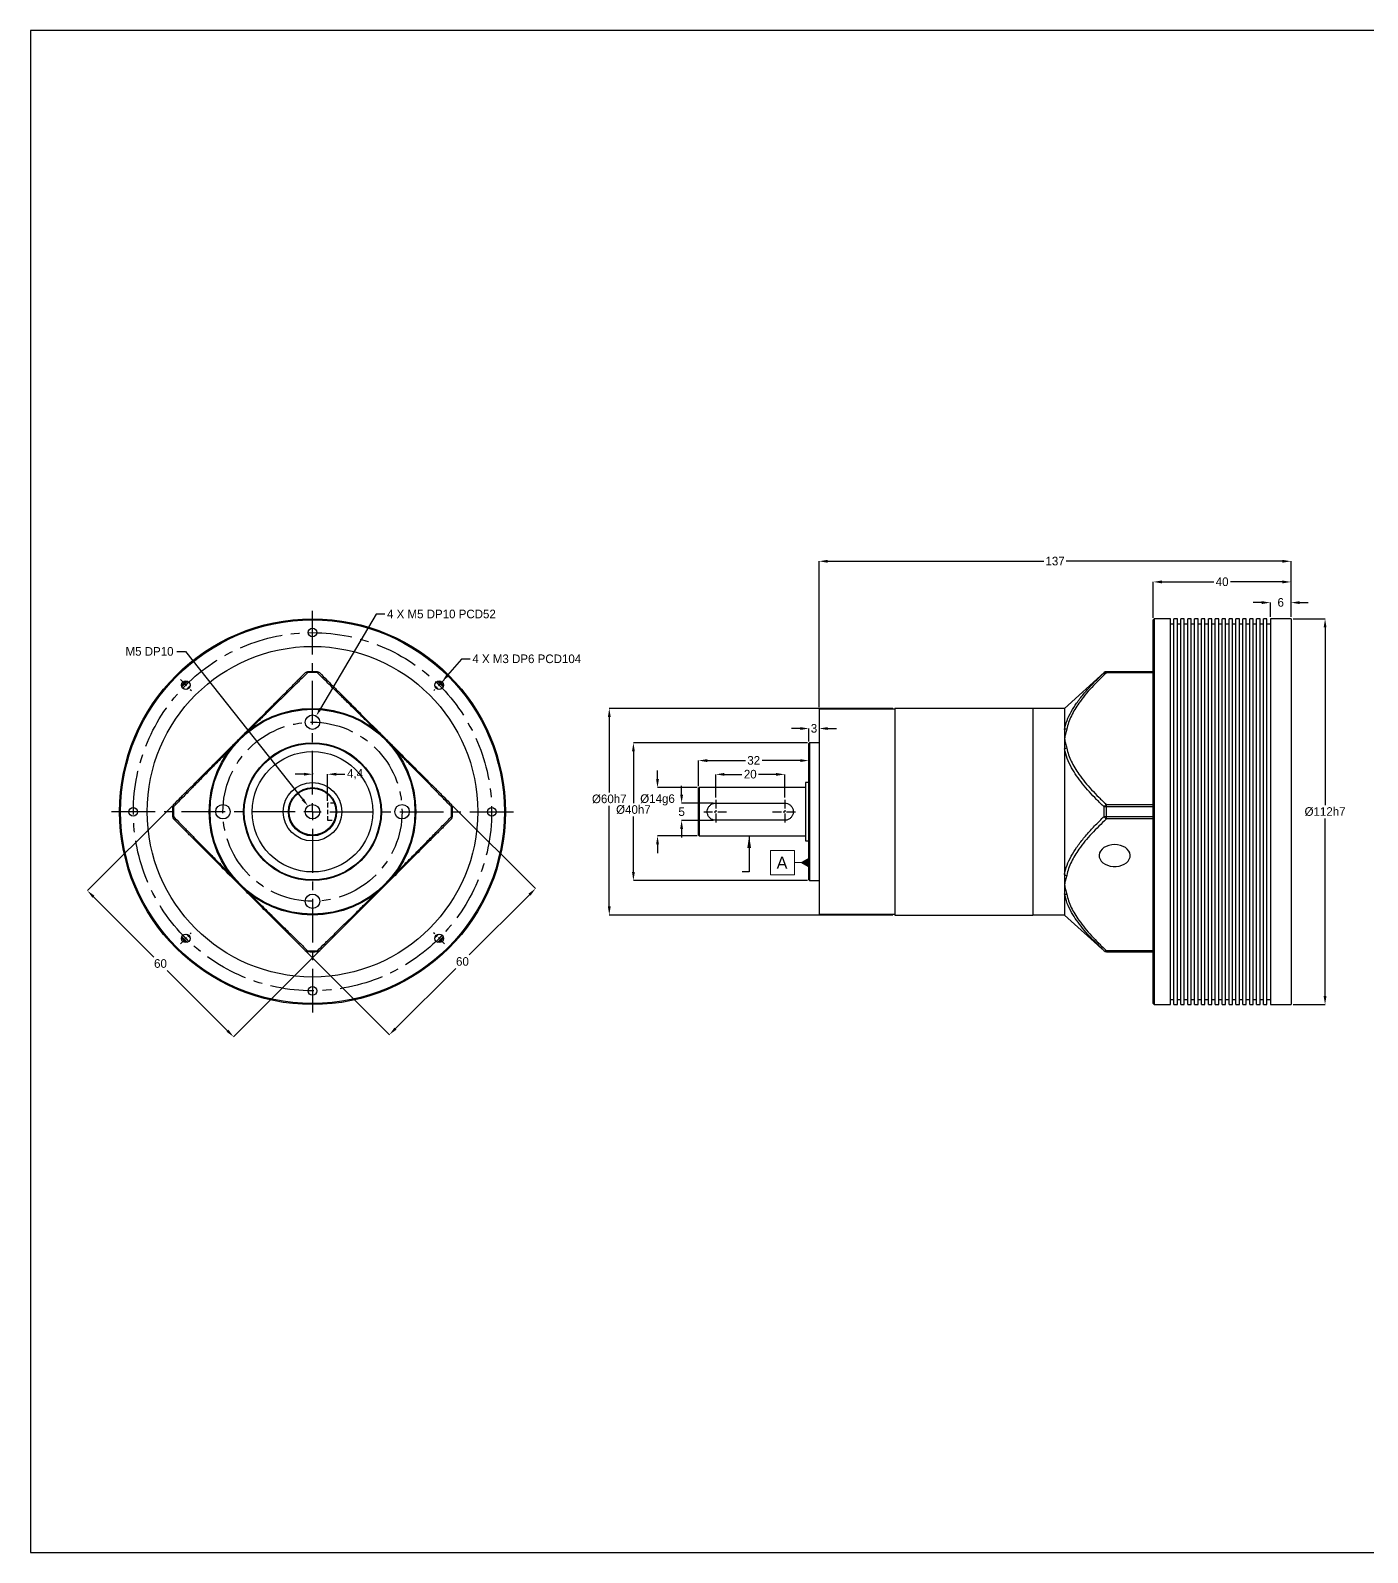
# Model space of a CAD drawing. Header units: millimetres. Extents: x 0 to 625, y 0 to 442.
# Drawn here: x 0 to 388.2, y 0 to 442 of the extents above; entities that cross this region are included whole.
import ezdxf

# ---------------------------------------------------------------- set-up
doc = ezdxf.new("R2010")
doc.units = ezdxf.units.MM
doc.header["$PDSIZE"] = -1
doc.linetypes.add('CENTERX2', pattern=[20.32, 12.7, -2.54, 2.54, -2.54])
doc.linetypes.add('HIDDEN', pattern=[1.905, 1.27, -0.635])
doc.layers.add('외형선', color=7, linetype='Continuous', lineweight=25)
for name, color, linetype in [('은선', 2, 'HIDDEN'), ('중심선', 1, 'CENTERX2'), ('치수', 3, 'Continuous')]:
    doc.layers.add(name, color=color, linetype=linetype)
doc.styles.get("Standard").update_dxf_attribs({"font": 'GOTHIC.TTF'})
doc.dimstyles.new('배포도면', dxfattribs={"dimtxt": 2.5, "dimasz": 2.5, "dimexe": 0, "dimexo": 0.625, "dimtad": 0, "dimtih": 1, "dimtoh": 1, "dimtxsty": 'Standard', "dimcen": 0, "dimclrd": 3, "dimclre": 3, "dimclrt": 3, "dimadec": 0, "dimazin": 0, "dimtfac": 1, "dimtofl": 0, "dimtmove": 0, "dimatfit": 3, "dimfxl": 1, "dimarcsym": 0})

# ---------------------------------------------------------------- blocks, each defined once
blk = doc.blocks.new('_D_5')
at = {"layer": 'Defpoints', "color": 0}
for p in [(365.98, 271.13), (365.98, 159.13), (375.86, 159.13)]:
    blk.add_point(p, dxfattribs=at)
at = {"layer": '치수', "color": 3, "lineweight": -2}
for p, q in [((366.6, 271.13), (375.86, 271.13)), ((375.86, 268.63), (375.86, 217.07)), ((375.86, 161.63), (375.86, 213.19)), ((366.6, 159.13), (375.86, 159.13))]:
    blk.add_line(p, q, dxfattribs=at)
at = {"layer": '치수', "color": 3}
for points in [[(375.44, 268.63), (376.28, 268.63), (375.86, 271.13)], [(375.44, 161.63), (376.28, 161.63), (375.86, 159.13)]]:
    blk.add_solid(points, dxfattribs=at)
at = {"layer": '치수', "color": 3, "insert": (375.86, 216.44), "char_height": 2.5, "attachment_point": 2}
blk.add_mtext('%%c112h7', dxfattribs=at)
blk = doc.blocks.new('_D_6')
at = {"layer": 'Defpoints', "color": 0}
for p in [(359.98, 275.86), (359.98, 271.13), (365.98, 271.13)]:
    blk.add_point(p, dxfattribs=at)
at = {"layer": '치수', "color": 3, "lineweight": -2}
for p, q in [((357.48, 275.86), (354.98, 275.86)), ((359.98, 271.76), (359.98, 275.86)), ((365.98, 271.76), (365.98, 275.86)), ((368.48, 275.86), (370.98, 275.86))]:
    blk.add_line(p, q, dxfattribs=at)
at = {"layer": '치수', "color": 3}
for points in [[(357.48, 276.28), (357.48, 275.44), (359.98, 275.86)], [(368.48, 276.28), (368.48, 275.44), (365.98, 275.86)]]:
    blk.add_solid(points, dxfattribs=at)
at = {"layer": '치수', "color": 3, "insert": (362.98, 277.17), "char_height": 2.5, "attachment_point": 2}
blk.add_mtext('6', dxfattribs=at)
blk = doc.blocks.new('_D_7')
at = {"layer": 'Defpoints', "color": 0}
for p in [(325.98, 281.86), (325.98, 270.83), (365.98, 271.13)]:
    blk.add_point(p, dxfattribs=at)
at = {"layer": '치수', "color": 3, "lineweight": -2}
for p, q in [((325.98, 271.46), (325.98, 281.86)), ((328.48, 281.86), (343.52, 281.86)), ((363.48, 281.86), (348.43, 281.86)), ((365.98, 271.76), (365.98, 281.86))]:
    blk.add_line(p, q, dxfattribs=at)
at = {"layer": '치수', "color": 3}
for points in [[(328.48, 282.28), (328.48, 281.44), (325.98, 281.86)], [(363.48, 282.28), (363.48, 281.44), (365.98, 281.86)]]:
    blk.add_solid(points, dxfattribs=at)
at = {"layer": '치수', "color": 3, "insert": (345.98, 283.17), "char_height": 2.5, "attachment_point": 2}
blk.add_mtext('40', dxfattribs=at)
blk = doc.blocks.new('_D_8')
at = {"layer": 'Defpoints', "color": 0}
for p in [(228.98, 287.86), (365.98, 271.13), (228.98, 244.88)]:
    blk.add_point(p, dxfattribs=at)
at = {"layer": '치수', "color": 3, "lineweight": -2}
for p, q in [((228.98, 245.51), (228.98, 287.86)), ((231.48, 287.86), (294.25, 287.86)), ((363.48, 287.86), (300.7, 287.86)), ((365.98, 271.76), (365.98, 287.86))]:
    blk.add_line(p, q, dxfattribs=at)
at = {"layer": '치수', "color": 3}
for points in [[(231.48, 288.28), (231.48, 287.44), (228.98, 287.86)], [(363.48, 288.28), (363.48, 287.44), (365.98, 287.86)]]:
    blk.add_solid(points, dxfattribs=at)
at = {"layer": '치수', "color": 3, "insert": (297.48, 289.17), "char_height": 2.5, "attachment_point": 2}
blk.add_mtext('137', dxfattribs=at)
blk = doc.blocks.new('_D_9')
at = {"layer": 'Defpoints', "color": 0}
for p in [(189.05, 217.63), (198.98, 217.63), (198.98, 212.63)]:
    blk.add_point(p, dxfattribs=at)
at = {"layer": '치수', "color": 3, "lineweight": -2}
for p, q in [((189.05, 220.13), (189.05, 222.63)), ((198.35, 217.63), (189.05, 217.63)), ((198.35, 212.63), (189.05, 212.63)), ((189.05, 210.13), (189.05, 207.63))]:
    blk.add_line(p, q, dxfattribs=at)
at = {"layer": '치수', "color": 3}
for points in [[(188.64, 220.13), (189.47, 220.13), (189.05, 217.63)], [(188.64, 210.13), (189.47, 210.13), (189.05, 212.63)]]:
    blk.add_solid(points, dxfattribs=at)
at = {"layer": '치수', "color": 3, "insert": (189.05, 216.41), "char_height": 2.5, "attachment_point": 2}
blk.add_mtext('5', dxfattribs=at)
blk = doc.blocks.new('_D_10')
at = {"layer": 'Defpoints', "color": 0}
for p in [(182.05, 222.13), (194.18, 222.13), (194.18, 208.13)]:
    blk.add_point(p, dxfattribs=at)
at = {"layer": '치수', "color": 3, "lineweight": -2}
for p, q in [((182.05, 224.63), (182.05, 227.13)), ((193.55, 222.13), (182.05, 222.13)), ((193.55, 208.13), (182.05, 208.13)), ((182.05, 205.63), (182.05, 203.13))]:
    blk.add_line(p, q, dxfattribs=at)
at = {"layer": '치수', "color": 3}
for points in [[(181.64, 224.63), (182.47, 224.63), (182.05, 222.13)], [(181.64, 205.63), (182.47, 205.63), (182.05, 208.13)]]:
    blk.add_solid(points, dxfattribs=at)
at = {"layer": '치수', "color": 3, "insert": (182.05, 220.19), "char_height": 2.5, "attachment_point": 2}
blk.add_mtext('%%c14g6', dxfattribs=at)
blk = doc.blocks.new('_D_11')
at = {"layer": 'Defpoints', "color": 0}
for p in [(226.18, 235.13), (175.05, 195.13), (226.18, 195.13)]:
    blk.add_point(p, dxfattribs=at)
at = {"layer": '치수', "color": 3, "lineweight": -2}
for p, q in [((225.55, 235.13), (175.05, 235.13)), ((175.05, 232.63), (175.05, 217.65)), ((175.05, 197.63), (175.05, 213.77)), ((225.55, 195.13), (175.05, 195.13))]:
    blk.add_line(p, q, dxfattribs=at)
at = {"layer": '치수', "color": 3}
for points in [[(174.64, 232.63), (175.47, 232.63), (175.05, 235.13)], [(174.64, 197.63), (175.47, 197.63), (175.05, 195.13)]]:
    blk.add_solid(points, dxfattribs=at)
at = {"layer": '치수', "color": 3, "insert": (175.05, 217.02), "char_height": 2.5, "attachment_point": 2}
blk.add_mtext('%%c40h7', dxfattribs=at)
blk = doc.blocks.new('_D_12')
at = {"layer": 'Defpoints', "color": 0}
for p in [(250.98, 245.13), (168.05, 185.13), (250.98, 185.13)]:
    blk.add_point(p, dxfattribs=at)
at = {"layer": '치수', "color": 3, "lineweight": -2}
for p, q in [((250.35, 245.13), (168.05, 245.13)), ((168.05, 242.63), (168.05, 220.74)), ((168.05, 187.63), (168.05, 216.86)), ((250.35, 185.13), (168.05, 185.13))]:
    blk.add_line(p, q, dxfattribs=at)
at = {"layer": '치수', "color": 3}
for points in [[(167.64, 242.63), (168.47, 242.63), (168.05, 245.13)], [(167.64, 187.63), (168.47, 187.63), (168.05, 185.13)]]:
    blk.add_solid(points, dxfattribs=at)
at = {"layer": '치수', "color": 3, "insert": (168.05, 220.12), "char_height": 2.5, "attachment_point": 2}
blk.add_mtext('%%c60h7', dxfattribs=at)
blk = doc.blocks.new('_D_13')
at = {"layer": 'Defpoints', "color": 0}
for p in [(218.98, 225.98), (198.98, 218.63), (218.98, 218.63)]:
    blk.add_point(p, dxfattribs=at)
at = {"layer": '치수', "color": 3, "lineweight": -2}
for p, q in [((198.98, 219.26), (198.98, 225.98)), ((201.48, 225.98), (206.53, 225.98)), ((216.48, 225.98), (211.42, 225.98)), ((218.98, 219.26), (218.98, 225.98))]:
    blk.add_line(p, q, dxfattribs=at)
at = {"layer": '치수', "color": 3}
for points in [[(201.48, 226.39), (201.48, 225.56), (198.98, 225.98)], [(216.48, 226.39), (216.48, 225.56), (218.98, 225.98)]]:
    blk.add_solid(points, dxfattribs=at)
at = {"layer": '치수', "color": 3, "insert": (208.98, 227.29), "char_height": 2.5, "attachment_point": 2}
blk.add_mtext('20', dxfattribs=at)
blk = doc.blocks.new('_D_14')
at = {"layer": 'Defpoints', "color": 0}
for p in [(225.98, 229.98), (225.98, 229.98), (193.98, 221.93)]:
    blk.add_point(p, dxfattribs=at)
at = {"layer": '치수', "color": 3, "lineweight": -2}
for p, q in [((193.98, 222.56), (193.98, 229.98)), ((196.48, 229.98), (207.55, 229.98)), ((223.48, 229.98), (212.4, 229.98)), ((225.98, 230.61), (225.98, 229.98))]:
    blk.add_line(p, q, dxfattribs=at)
at = {"layer": '치수', "color": 3}
for points in [[(196.48, 230.4), (196.48, 229.56), (193.98, 229.98)], [(223.48, 230.4), (223.48, 229.56), (225.98, 229.98)]]:
    blk.add_solid(points, dxfattribs=at)
at = {"layer": '치수', "color": 3, "insert": (209.98, 231.29), "char_height": 2.5, "attachment_point": 2}
blk.add_mtext('32', dxfattribs=at)
blk = doc.blocks.new('_D_15')
at = {"layer": 'Defpoints', "color": 0}
for p in [(228.98, 244.88), (228.98, 239.29), (225.98, 234.93)]:
    blk.add_point(p, dxfattribs=at)
at = {"layer": '치수', "color": 3, "lineweight": -2}
for p, q in [((228.98, 244.26), (228.98, 239.29)), ((223.48, 239.29), (220.98, 239.29)), ((225.98, 235.56), (225.98, 239.29)), ((231.48, 239.29), (233.98, 239.29))]:
    blk.add_line(p, q, dxfattribs=at)
at = {"layer": '치수', "color": 3}
for points in [[(223.48, 239.71), (223.48, 238.87), (225.98, 239.29)], [(231.48, 239.71), (231.48, 238.87), (228.98, 239.29)]]:
    blk.add_solid(points, dxfattribs=at)
at = {"layer": '치수', "color": 3, "insert": (227.48, 240.6), "char_height": 2.5, "attachment_point": 2}
blk.add_mtext('3', dxfattribs=at)
blk = doc.blocks.new('SW_DATUMTAG_0')
at = {"color": 0, "linetype": 'Continuous', "lineweight": 18}
for p, q in [((-1.77, -0.72), (-1.77, 6.28)), ((-1.77, 6.28), (5.23, 6.28)), ((5.23, 6.28), (5.23, -0.72)), ((7.13, 2.78), (5.23, 2.78)), ((5.23, -0.72), (-1.77, -0.72))]:
    blk.add_line(p, q, dxfattribs=at)
at = {"color": 0, "linetype": 'Continuous', "lineweight": 0}
blk.add_solid([(9.33, 1.38), (9.33, 4.18), (6.88, 2.78)], dxfattribs=at)
at = {"color": 0, "linetype": 'Continuous', "lineweight": 0, "insert": (0, 4.51), "char_height": 3.5, "attachment_point": 1}
blk.add_mtext('A', dxfattribs=at)
blk = doc.blocks.new('_D_16')
at = {"layer": 'Defpoints', "color": 0}
for p in [(119.47, 252.85), (117.84, 250.95)]:
    blk.add_point(p, dxfattribs=at)
at = {"layer": '치수', "color": 3, "lineweight": -2}
for p, q in [((125.18, 259.48), (121.1, 254.74)), ((127.68, 259.48), (125.18, 259.48))]:
    blk.add_line(p, q, dxfattribs=at)
at = {"layer": '치수', "color": 3}
blk.add_solid([(120.79, 255.01), (121.42, 254.47), (119.47, 252.85)], dxfattribs=at)
at = {"layer": '치수', "color": 3, "insert": (128.3, 260.79), "char_height": 2.5, "attachment_point": 1}
blk.add_mtext('4 X M3 DP6 PCD104\\P', dxfattribs=at)
blk = doc.blocks.new('_D_17')
at = {"layer": 'Defpoints', "color": 0}
for p in [(80.58, 216.78), (83.19, 213.48)]:
    blk.add_point(p, dxfattribs=at)
at = {"layer": '치수', "color": 3, "lineweight": -2}
for p, q in [((42.53, 261.64), (45.03, 261.64)), ((45.03, 261.64), (79.03, 218.74))]:
    blk.add_line(p, q, dxfattribs=at)
at = {"layer": '치수', "color": 3}
blk.add_solid([(79.36, 218.99), (78.7, 218.48), (80.58, 216.78)], dxfattribs=at)
at = {"layer": '치수', "color": 3, "insert": (27.61, 262.95), "char_height": 2.5, "attachment_point": 1}
blk.add_mtext('M5 DP10\\P', dxfattribs=at)
blk = doc.blocks.new('_D_18')
at = {"layer": 'Defpoints', "color": 0}
for p in [(80.82, 239.32), (82.95, 242.94)]:
    blk.add_point(p, dxfattribs=at)
at = {"layer": '치수', "color": 3, "lineweight": -2}
for p, q in [((100.39, 272.49), (84.22, 245.09)), ((102.89, 272.49), (100.39, 272.49))]:
    blk.add_line(p, q, dxfattribs=at)
at = {"layer": '치수', "color": 3}
blk.add_solid([(83.87, 245.3), (84.58, 244.88), (82.95, 242.94)], dxfattribs=at)
at = {"layer": '치수', "color": 3, "insert": (103.52, 273.8), "char_height": 2.5, "attachment_point": 1}
blk.add_mtext('4 X M5 DP10 PCD52\\P', dxfattribs=at)
blk = doc.blocks.new('_D_19')
at = {"layer": 'Defpoints', "color": 0}
for p in [(122.22, 217.22), (146.64, 192.81), (79.79, 174.8)]:
    blk.add_point(p, dxfattribs=at)
at = {"layer": '치수', "color": 3, "lineweight": -2}
for p, q in [((122.66, 216.78), (146.64, 192.81)), ((144.87, 191.04), (127.36, 173.53)), ((80.24, 174.36), (104.21, 150.38)), ((105.98, 152.15), (123.49, 169.65))]:
    blk.add_line(p, q, dxfattribs=at)
at = {"layer": '치수', "color": 3}
for points in [[(144.58, 191.33), (145.16, 190.74), (146.64, 192.81)], [(105.68, 152.44), (106.27, 151.85), (104.21, 150.38)]]:
    blk.add_solid(points, dxfattribs=at)
at = {"layer": '치수', "color": 3, "insert": (125.42, 172.91), "char_height": 2.5, "attachment_point": 2}
blk.add_mtext('60', dxfattribs=at)
blk = doc.blocks.new('_D_20')
at = {"layer": 'Defpoints', "color": 0}
for p in [(41.55, 217.22), (83.98, 174.8), (58.96, 149.78)]:
    blk.add_point(p, dxfattribs=at)
at = {"layer": '치수', "color": 3, "lineweight": -2}
for p, q in [((41.11, 216.78), (16.54, 192.21)), ((18.3, 190.44), (35.81, 172.93)), ((83.54, 174.36), (58.96, 149.78)), ((57.19, 151.55), (39.69, 169.06))]:
    blk.add_line(p, q, dxfattribs=at)
at = {"layer": '치수', "color": 3}
for points in [[(18.6, 190.73), (18.01, 190.14), (16.54, 192.21)], [(57.49, 151.84), (56.9, 151.25), (58.96, 149.78)]]:
    blk.add_solid(points, dxfattribs=at)
at = {"layer": '치수', "color": 3, "insert": (37.75, 172.31), "char_height": 2.5, "attachment_point": 2}
blk.add_mtext('60', dxfattribs=at)
blk = doc.blocks.new('SW_CENTERMARKSYMBOL_11')
at = {"layer": '중심선', "color": 0}
for p, q in [((0, 5), (0, 58.5)), ((-5, 0), (-58.5, 0)), ((0, 0), (-2.5, 0)), ((0, 0), (0, 2.5)), ((0, 0), (0, -2.5)), ((0, 0), (2.5, 0)), ((5, 0), (58.5, 0)), ((0, -5), (0, -58.5))]:
    blk.add_line(p, q, dxfattribs=at)
blk = doc.blocks.new('A')
at = {"lineweight": -3}
for p, q in [((2066.56, -855.31), (1769.56, -855.31)), ((1769.56, -855.31), (1769.56, -1065.31)), ((2066.56, -1065.31), (2066.56, -855.31)), ((1769.56, -1065.31), (1769.56, -1275.31)), ((2066.56, -1275.31), (2066.56, -1065.31)), ((1769.56, -1275.31), (2066.56, -1275.31))]:
    blk.add_line(p, q, dxfattribs=at)
blk = doc.blocks.new('*D47')
at = {"color": 3, "lineweight": -2}
for p, q in [((79.39, 226.02), (76.89, 226.02)), ((81.89, 226.3), (81.89, 226.02)), ((86.29, 218.26), (86.29, 226.02)), ((88.79, 226.02), (91.29, 226.02))]:
    blk.add_line(p, q, dxfattribs=at)
at = {"color": 3}
for points in [[(79.39, 226.44), (79.39, 225.61), (81.89, 226.02)], [(88.79, 226.44), (88.79, 225.61), (86.29, 226.02)]]:
    blk.add_solid(points, dxfattribs=at)
at = {"layer": 'Defpoints', "color": 0}
for p in [(81.89, 226.02), (81.89, 225.67), (86.29, 217.63)]:
    blk.add_point(p, dxfattribs=at)
at = {"color": 3, "insert": (94.23, 226.02), "char_height": 2.5, "attachment_point": 5}
blk.add_mtext('4,4', dxfattribs=at)
blk = doc.blocks.new('*U50')
at = {"layer": '중심선', "ltscale": 0.2}
blk.add_line((-1.59, 1.59), (1.59, -1.59), dxfattribs=at)
blk = doc.blocks.new('*U51')
at = {"color": 0, "linetype": 'ByBlock', "lineweight": -2}
blk.add_blockref('*U50', (45.13, 251.9), dxfattribs=at)
for p, rotation in [((118.66, 251.89), 269.9999999999999), ((45.11, 178.37), 90), ((118.65, 178.36), 180)]:
    blk.add_blockref('*U50', p, dxfattribs=dict(at, rotation=rotation))

msp = doc.modelspace()

# ---------------------------------------------------------------- linework, layer by layer
at = {"layer": '외형선', "linetype": 'Continuous', "lineweight": 25}
for p, q in [((326.276, 271.131), (325.976, 270.831)), ((325.976, 159.431), (325.976, 270.831)), ((330.976, 271.131), (326.276, 271.131)), ((326.276, 271.131), (326.276, 159.131)), ((330.976, 159.131), (330.976, 271.131)), ((331.976, 269.631), (330.976, 269.631)), ((332.976, 271.131), (331.976, 271.131)), ((331.976, 159.131), (331.976, 271.131)), ((332.976, 159.131), (332.976, 271.131)), ((333.976, 269.631), (332.976, 269.631)), ((334.976, 271.131), (333.976, 271.131)), ((333.976, 159.131), (333.976, 271.131)), ((334.976, 159.131), (334.976, 271.131)), ((335.976, 269.631), (334.976, 269.631)), ((336.976, 271.131), (335.976, 271.131)), ((335.976, 159.131), (335.976, 271.131)), ((336.976, 159.131), (336.976, 271.131)), ((337.976, 269.631), (336.976, 269.631)), ((338.976, 271.131), (337.976, 271.131)), ((337.976, 159.131), (337.976, 271.131)), ((338.976, 159.131), (338.976, 271.131)), ((339.976, 269.631), (338.976, 269.631)), ((340.976, 271.131), (339.976, 271.131)), ((339.976, 159.131), (339.976, 271.131)), ((340.976, 159.131), (340.976, 271.131)), ((341.976, 269.631), (340.976, 269.631)), ((342.976, 271.131), (341.976, 271.131)), ((341.976, 159.131), (341.976, 271.131)), ((342.976, 159.131), (342.976, 271.131)), ((343.976, 269.631), (342.976, 269.631)), ((344.976, 271.131), (343.976, 271.131)), ((343.976, 159.131), (343.976, 271.131)), ((344.976, 159.131), (344.976, 271.131)), ((345.976, 269.631), (344.976, 269.631)), ((346.976, 271.131), (345.976, 271.131)), ((345.976, 159.131), (345.976, 271.131)), ((346.976, 159.131), (346.976, 271.131)), ((347.976, 269.631), (346.976, 269.631)), ((348.976, 271.131), (347.976, 271.131)), ((347.976, 159.131), (347.976, 271.131)), ((348.976, 159.131), (348.976, 271.131)), ((349.976, 269.631), (348.976, 269.631)), ((350.976, 271.131), (349.976, 271.131)), ((349.976, 159.131), (349.976, 271.131)), ((350.976, 159.131), (350.976, 271.131)), ((351.976, 269.631), (350.976, 269.631)), ((352.976, 271.131), (351.976, 271.131)), ((351.976, 159.131), (351.976, 271.131)), ((352.976, 159.131), (352.976, 271.131)), ((353.976, 269.631), (352.976, 269.631)), ((354.976, 271.131), (353.976, 271.131)), ((353.976, 159.131), (353.976, 271.131)), ((354.976, 159.131), (354.976, 271.131)), ((355.976, 269.631), (354.976, 269.631)), ((356.976, 271.131), (355.976, 271.131)), ((355.976, 159.131), (355.976, 271.131)), ((356.976, 159.131), (356.976, 271.131)), ((357.976, 269.631), (356.976, 269.631)), ((358.976, 271.131), (357.976, 271.131)), ((357.976, 159.131), (357.976, 271.131)), ((358.976, 159.131), (358.976, 271.131)), ((359.976, 269.631), (358.976, 269.631)), ((365.976, 271.131), (359.976, 271.131)), ((359.976, 271.131), (359.976, 159.131)), ((365.976, 271.131), (365.976, 159.131)), ((43.873, 251.775), (45.242, 253.144)), ((45.586, 253.059), (43.959, 251.431)), ((45.976, 252.808), (44.209, 251.041)), ((44.244, 251.006), (46.012, 252.773)), ((117.762, 252.773), (119.529, 251.006)), ((119.565, 251.041), (117.797, 252.808)), ((119.815, 251.431), (118.187, 253.059)), ((118.531, 253.144), (119.9, 251.775)), ((311.69, 255.523), (300.176, 245.131)), ((311.69, 255.498), (311.69, 255.523)), ((325.976, 255.781), (312.36, 255.781)), ((312.36, 255.464), (312.36, 255.781)), ((312.36, 255.756), (325.976, 255.756)), ((325.976, 255.464), (312.36, 255.464)), ((45.303, 250.664), (46.353, 251.714)), ((117.42, 251.714), (118.471, 250.664)), ((250.976, 244.881), (228.976, 244.881)), ((228.976, 244.881), (228.976, 185.381)), ((290.976, 245.131), (250.976, 245.131)), ((250.976, 245.131), (250.976, 185.131)), ((290.976, 245.131), (290.976, 185.131)), ((300.176, 245.081), (290.976, 245.081)), ((300.176, 245.131), (300.176, 185.131)), ((226.176, 235.131), (225.976, 234.931)), ((225.976, 195.331), (225.976, 234.931)), ((228.976, 235.131), (226.176, 235.131)), ((226.176, 235.131), (226.176, 195.131)), ((194.176, 222.131), (193.976, 221.931)), ((193.976, 208.331), (193.976, 221.931)), ((224.976, 222.131), (194.176, 222.131)), ((194.176, 222.131), (194.176, 208.131)), ((225.976, 223.631), (224.976, 223.631)), ((224.976, 223.631), (224.976, 206.631)), ((198.976, 217.631), (218.976, 217.631)), ((312.36, 213.037), (312.36, 217.224)), ((312.36, 217.224), (325.976, 217.224)), ((218.976, 212.631), (198.976, 212.631)), ((311.69, 213.718), (311.69, 216.543)), ((325.976, 216.552), (312.36, 216.552)), ((312.36, 213.709), (325.976, 213.709)), ((325.976, 213.037), (312.36, 213.037)), ((193.976, 208.331), (194.176, 208.131)), ((194.176, 208.131), (224.976, 208.131)), ((224.976, 206.631), (225.976, 206.631)), ((225.976, 195.331), (226.176, 195.131)), ((226.176, 195.131), (228.976, 195.131)), ((228.976, 185.381), (250.976, 185.381)), ((250.976, 185.131), (290.976, 185.131)), ((290.976, 185.181), (300.176, 185.181)), ((300.176, 185.131), (311.69, 174.738)), ((45.242, 177.117), (43.873, 178.486)), ((43.959, 178.83), (45.586, 177.203)), ((44.209, 179.22), (45.976, 177.453)), ((46.012, 177.488), (44.244, 179.256)), ((46.353, 178.547), (45.303, 179.597)), ((118.471, 179.597), (117.42, 178.547)), ((119.529, 179.256), (117.762, 177.488)), ((117.797, 177.453), (119.565, 179.22)), ((118.187, 177.203), (119.815, 178.83)), ((119.9, 178.486), (118.531, 177.117)), ((311.69, 174.738), (311.69, 174.763)), ((312.36, 174.798), (325.976, 174.798)), ((312.36, 174.798), (312.36, 174.481)), ((325.976, 174.506), (312.36, 174.506)), ((312.36, 174.481), (325.976, 174.481)), ((325.976, 159.431), (326.276, 159.131)), ((326.276, 159.131), (330.976, 159.131)), ((330.976, 160.631), (331.976, 160.631)), ((331.976, 159.131), (332.976, 159.131)), ((332.976, 160.631), (333.976, 160.631)), ((333.976, 159.131), (334.976, 159.131)), ((334.976, 160.631), (335.976, 160.631)), ((335.976, 159.131), (336.976, 159.131)), ((336.976, 160.631), (337.976, 160.631)), ((337.976, 159.131), (338.976, 159.131)), ((338.976, 160.631), (339.976, 160.631)), ((339.976, 159.131), (340.976, 159.131)), ((340.976, 160.631), (341.976, 160.631)), ((341.976, 159.131), (342.976, 159.131)), ((342.976, 160.631), (343.976, 160.631)), ((343.976, 159.131), (344.976, 159.131)), ((344.976, 160.631), (345.976, 160.631)), ((345.976, 159.131), (346.976, 159.131)), ((346.976, 160.631), (347.976, 160.631)), ((347.976, 159.131), (348.976, 159.131)), ((348.976, 160.631), (349.976, 160.631)), ((349.976, 159.131), (350.976, 159.131)), ((350.976, 160.631), (351.976, 160.631)), ((351.976, 159.131), (352.976, 159.131)), ((352.976, 160.631), (353.976, 160.631)), ((353.976, 159.131), (354.976, 159.131)), ((354.976, 160.631), (355.976, 160.631)), ((355.976, 159.131), (356.976, 159.131)), ((356.976, 160.631), (357.976, 160.631)), ((357.976, 159.131), (358.976, 159.131)), ((358.976, 160.631), (359.976, 160.631)), ((359.976, 159.131), (365.976, 159.131))]:
    msp.add_line(p, q, dxfattribs=at)
at = {"layer": '외형선', "linetype": 'Continuous', "lineweight": 25, "flags": 128}
for points in [[(80.465, 255.756), (80.465, 255.752), (80.466, 255.739), (80.467, 255.718), (80.468, 255.689), (80.469, 255.652), (80.47, 255.608), (80.472, 255.557), (80.474, 255.498)], [(83.308, 255.756), (83.308, 255.752), (83.308, 255.739), (83.307, 255.718), (83.306, 255.689), (83.304, 255.652), (83.303, 255.608), (83.301, 255.557), (83.299, 255.498)], [(41.262, 216.552), (41.266, 216.552), (41.278, 216.551), (41.299, 216.551), (41.328, 216.55), (41.365, 216.548), (41.409, 216.547), (41.461, 216.545), (41.519, 216.543)], [(41.262, 213.709), (41.266, 213.709), (41.278, 213.71), (41.299, 213.711), (41.328, 213.712), (41.365, 213.713), (41.409, 213.714), (41.461, 213.716), (41.519, 213.718)], [(122.512, 216.552), (122.508, 216.552), (122.495, 216.551), (122.474, 216.551), (122.445, 216.55), (122.408, 216.548), (122.364, 216.547), (122.313, 216.545), (122.254, 216.543)], [(122.254, 213.718), (122.313, 213.716), (122.364, 213.714), (122.408, 213.713), (122.445, 213.712), (122.474, 213.711), (122.495, 213.71), (122.508, 213.709), (122.512, 213.709)], [(314.776, 205.585), (313.924, 205.527), (313.103, 205.357), (312.343, 205.08), (311.671, 204.706), (311.11, 204.248), (310.683, 203.725), (310.403, 203.153), (310.281, 202.554), (310.322, 201.95), (310.523, 201.362), (310.879, 200.812), (311.375, 200.319), (311.994, 199.902), (312.714, 199.574), (313.508, 199.35), (314.348, 199.235), (315.204, 199.235), (316.044, 199.35), (316.838, 199.574), (317.558, 199.902), (318.177, 200.319), (318.673, 200.812), (319.028, 201.362), (319.23, 201.95), (319.271, 202.554), (319.149, 203.153), (318.869, 203.725), (318.442, 204.248), (317.881, 204.706), (317.209, 205.08), (316.448, 205.357), (315.628, 205.527), (314.776, 205.585)], [(80.465, 174.506), (80.465, 174.51), (80.466, 174.522), (80.467, 174.543), (80.468, 174.572), (80.469, 174.609), (80.47, 174.653), (80.472, 174.705), (80.474, 174.763)], [(83.308, 174.506), (83.308, 174.51), (83.308, 174.522), (83.307, 174.543), (83.306, 174.572), (83.304, 174.609), (83.303, 174.653), (83.301, 174.705), (83.299, 174.763)]]:
    msp.add_lwpolyline(points, dxfattribs=at)
at = {"layer": '외형선', "linetype": 'Continuous', "lineweight": 25}
for centre, radius in [((81.887, 215.131), 56), ((81.887, 215.131), 55.7), ((81.887, 267.181), 1.25), ((81.887, 215.131), 48), ((45.117, 251.9), 1.25), ((118.656, 251.9), 1.25), ((81.887, 215.131), 30), ((81.887, 215.131), 29.75), ((81.887, 241.131), 2.1), ((81.887, 215.131), 20), ((81.887, 215.131), 19.8), ((81.887, 215.131), 17.5), ((81.887, 215.131), 8.5), ((81.887, 215.131), 7), ((81.887, 215.131), 6.8), ((55.887, 215.131), 2.1), ((81.887, 215.131), 2.1), ((107.887, 215.131), 2.1), ((29.837, 215.131), 1.25), ((133.937, 215.131), 1.25), ((81.887, 189.131), 2.1), ((45.117, 178.361), 1.25), ((118.656, 178.361), 1.25), ((81.887, 163.081), 1.25)]:
    msp.add_circle(centre, radius, dxfattribs=at)
for centre, radius, start, end in [((80.5, 254.756), 1, 92.00387, 135), ((80.16, 254.973), 0.612, 59.06529, 126.78316), ((81.887, 215.131), 40.65, 87.99613, 92.00387), ((81.887, 215.131), 40.392, 87.99613, 92.00387), ((83.614, 254.973), 0.612, 53.21684, 120.93471), ((83.273, 254.756), 1, 45, 87.99613), ((312.36, 254.781), 1, 90, 132.06759), ((312.36, 254.755), 1, 89.99719, 132.04662), ((311.999, 254.965), 0.616, 54.05154, 120.00292), ((63.408, 238.734), 0.349, 41.60755, 89.21269), ((100.365, 238.734), 0.349, 90.78731, 138.39245), ((300.701, 237.94), 1.152, 82.76517, 117.09457), ((58.283, 233.609), 0.349, 180.78731, 228.39245), ((105.49, 233.609), 0.349, 311.60755, 359.21269), ((300.975, 232.264), 1.347, 95.49082, 126.37829), ((42.261, 216.517), 1, 135, 177.99613), ((42.044, 216.858), 0.612, 143.21684, 210.93471), ((121.729, 216.858), 0.612, 329.06529, 36.78316), ((121.512, 216.517), 1, 2.00387, 45), ((313.177, 215.751), 1.684, 118.99014, 151.95498), ((81.887, 215.131), 40.65, 177.99613, 182.00387), ((42.261, 213.744), 1, 182.00387, 225), ((42.044, 213.404), 0.612, 149.06529, 216.78316), ((81.887, 215.131), 40.392, 177.99613, 182.00387), ((121.729, 213.404), 0.612, 323.21684, 30.93471), ((121.512, 213.744), 1, 315, 357.99613), ((81.887, 215.131), 40.392, 357.99613, 2.00387), ((81.887, 215.131), 40.65, 357.99613, 2.00387), ((312.325, 194.29), 22.262, 89.90806, 91.63269), ((312.325, 235.971), 22.262, 268.36731, 270.09194), ((313.177, 214.51), 1.684, 208.04502, 241.00986), ((58.283, 196.652), 0.349, 131.60755, 179.21269), ((105.49, 196.652), 0.349, 0.78731, 48.39245), ((300.975, 197.998), 1.347, 233.62171, 264.50918), ((63.408, 191.527), 0.349, 270.78731, 318.39245), ((100.365, 191.527), 0.349, 221.60755, 269.21269), ((300.701, 192.321), 1.152, 242.90543, 277.23483), ((80.16, 175.288), 0.612, 233.21684, 300.93471), ((80.5, 175.505), 1, 225, 267.99613), ((81.887, 215.131), 40.65, 267.99613, 272.00387), ((81.887, 215.131), 40.392, 267.99613, 272.00387), ((83.614, 175.288), 0.612, 239.06529, 306.78316), ((83.273, 175.505), 1, 272.00387, 315), ((311.999, 175.297), 0.616, 239.99708, 305.94846), ((312.36, 175.506), 1, 227.95338, 270.00281), ((312.36, 175.481), 1, 227.93241, 270)]:
    msp.add_arc(centre, radius, start, end, dxfattribs=at)
for points, knots in [([(63.413, 239.083), (64.061, 239.732), (65.358, 241.029), (67.27, 242.94), (69.149, 244.82), (71.165, 246.836), (73.288, 248.958), (75.511, 251.181), (77.682, 253.352), (79.089, 254.76), (79.793, 255.464)], [0, 0, 0, 0, 0.1068184, 0.213673, 0.323453, 0.4332634, 0.5742558, 0.7152853, 0.8576358, 1, 1, 1, 1]), ([(80.474, 255.498), (79.76, 254.798), (78.332, 253.396), (76.117, 251.223), (73.835, 248.986), (71.513, 246.707), (69.064, 244.299), (66.469, 241.743), (64.607, 239.896), (63.669, 238.966)], [0, 0, 0, 0, 0.140576, 0.2811384, 0.4227951, 0.5644145, 0.6984068, 0.848215, 1, 1, 1, 1]), ([(100.104, 238.966), (99.209, 239.854), (97.416, 241.632), (94.817, 244.194), (92.671, 246.304), (90.488, 248.446), (88.271, 250.621), (85.727, 253.116), (84.099, 254.714), (83.299, 255.498)], [0, 0, 0, 0, 0.14488053, 0.29034642, 0.43557849, 0.51686759, 0.67975988, 0.84269812, 1, 1, 1, 1]), ([(83.98, 255.464), (84.678, 254.766), (86.074, 253.37), (88.238, 251.206), (90.466, 248.978), (92.587, 246.857), (94.578, 244.865), (96.44, 243.004), (98.366, 241.078), (99.696, 239.748), (100.36, 239.083)], [0, 0, 0, 0, 0.1411712, 0.2823291, 0.4245524, 0.5667375, 0.6738224, 0.7808799, 0.89046, 1, 1, 1, 1]), ([(300.176, 238.966), (300.407, 239.854), (300.871, 241.632), (302.125, 244.194), (303.449, 246.304), (305.026, 248.446), (306.844, 250.621), (309.195, 253.116), (310.868, 254.714), (311.69, 255.498)], [0, 0, 0, 0, 0.14488053, 0.29034642, 0.43557849, 0.51686759, 0.67975988, 0.84269812, 1, 1, 1, 1]), ([(312.36, 255.464), (311.627, 254.766), (310.16, 253.37), (308.082, 251.206), (306.127, 248.978), (304.499, 246.857), (303.19, 244.865), (302.177, 243.004), (301.347, 241.078), (301.013, 239.748), (300.846, 239.083)], [0, 0, 0, 0, 0.1411712, 0.2823291, 0.4245524, 0.5667375, 0.6738224, 0.7808799, 0.89046, 1, 1, 1, 1]), ([(60.673, 236.344), (60.681, 236.352), (61.129, 236.799), (62.04, 237.71), (62.947, 238.618), (63.413, 239.083)], [0, 0, 0, 0, 0.0086619, 0.4912747, 1, 1, 1, 1]), ([(100.36, 239.083), (100.826, 238.618), (101.734, 237.71), (102.644, 236.799), (103.092, 236.352), (103.1, 236.344)], [0, 0, 0, 0, 0.5087253, 0.9913381, 1, 1, 1, 1]), ([(300.846, 239.083), (300.742, 238.618), (300.538, 237.71), (300.296, 236.799), (300.178, 236.352), (300.176, 236.344)], [0, 0, 0, 0, 0.5087253, 0.9913381, 1, 1, 1, 1]), ([(57.934, 233.604), (58.4, 234.07), (59.307, 234.978), (60.218, 235.888), (60.666, 236.336), (60.673, 236.344)], [0, 0, 0, 0, 0.5087253, 0.9913381, 1, 1, 1, 1]), ([(103.1, 236.344), (103.108, 236.336), (103.555, 235.888), (104.466, 234.978), (105.374, 234.07), (105.839, 233.604)], [0, 0, 0, 0, 0.0086619, 0.4912747, 1, 1, 1, 1]), ([(300.176, 236.344), (300.178, 236.336), (300.296, 235.888), (300.538, 234.978), (300.742, 234.07), (300.846, 233.604)], [0, 0, 0, 0, 0.0086619, 0.4912747, 1, 1, 1, 1]), ([(58.051, 233.348), (57.164, 232.453), (55.385, 230.66), (52.823, 228.061), (50.714, 225.914), (48.571, 223.732), (46.397, 221.515), (43.902, 218.971), (42.304, 217.343), (41.519, 216.543)], [0, 0, 0, 0, 0.14488053, 0.29034642, 0.43557849, 0.51686759, 0.67975988, 0.84269812, 1, 1, 1, 1]), ([(41.554, 217.224), (42.252, 217.922), (43.647, 219.318), (45.811, 221.482), (48.04, 223.71), (50.16, 225.831), (52.152, 227.822), (54.014, 229.684), (55.939, 231.61), (57.269, 232.94), (57.934, 233.604)], [0, 0, 0, 0, 0.1411712, 0.2823291, 0.4245524, 0.5667375, 0.6738224, 0.7808799, 0.89046, 1, 1, 1, 1]), ([(122.254, 216.543), (121.554, 217.257), (120.152, 218.685), (117.979, 220.9), (115.742, 223.182), (113.463, 225.504), (111.055, 227.954), (108.499, 230.548), (106.652, 232.411), (105.722, 233.348)], [0, 0, 0, 0, 0.140576, 0.2811384, 0.4227951, 0.5644145, 0.6984068, 0.848215, 1, 1, 1, 1]), ([(105.839, 233.604), (106.488, 232.956), (107.785, 231.659), (109.696, 229.748), (111.576, 227.868), (113.592, 225.852), (115.714, 223.729), (117.937, 221.506), (120.108, 219.336), (121.516, 217.928), (122.22, 217.224)], [0, 0, 0, 0, 0.1068184, 0.213673, 0.323453, 0.4332634, 0.5742558, 0.7152853, 0.8576358, 1, 1, 1, 1]), ([(311.69, 216.543), (310.955, 217.257), (309.483, 218.685), (307.403, 220.9), (305.451, 223.182), (303.712, 225.504), (302.184, 227.954), (300.903, 230.548), (300.419, 232.411), (300.176, 233.348)], [0, 0, 0, 0, 0.140576, 0.2811384, 0.4227951, 0.5644145, 0.6984068, 0.848215, 1, 1, 1, 1]), ([(300.846, 233.604), (301.008, 232.956), (301.333, 231.659), (302.146, 229.748), (303.161, 227.868), (304.483, 225.852), (306.112, 223.729), (308.059, 221.506), (310.141, 219.336), (311.621, 217.928), (312.36, 217.224)], [0, 0, 0, 0, 0.1068184, 0.213673, 0.323453, 0.4332634, 0.5742558, 0.7152853, 0.8576358, 1, 1, 1, 1]), ([(198.976, 212.631), (198.705, 212.656), (198.163, 212.708), (197.436, 213.108), (196.859, 213.711), (196.508, 214.493), (196.439, 215.338), (196.64, 216.136), (197.079, 216.827), (197.732, 217.353), (198.411, 217.602), (198.838, 217.624), (198.976, 217.631)], [0, 0, 0, 0, 0.1026232, 0.2050817, 0.3117454, 0.4215937, 0.527069, 0.6278394, 0.7300686, 0.8377703, 0.9473889, 1, 1, 1, 1]), ([(218.976, 217.631), (219.247, 217.605), (219.788, 217.553), (220.516, 217.153), (221.093, 216.55), (221.444, 215.769), (221.513, 214.923), (221.312, 214.126), (220.873, 213.434), (220.22, 212.909), (219.541, 212.659), (219.114, 212.638), (218.976, 212.631)], [0, 0, 0, 0, 0.1026232, 0.2050817, 0.3117454, 0.4215937, 0.527069, 0.6278394, 0.7300686, 0.8377703, 0.9473889, 1, 1, 1, 1]), ([(41.519, 213.718), (42.22, 213.004), (43.621, 211.576), (45.794, 209.361), (48.032, 207.079), (50.311, 204.757), (52.718, 202.308), (55.274, 199.713), (57.122, 197.851), (58.051, 196.913)], [0, 0, 0, 0, 0.140576, 0.2811384, 0.4227951, 0.5644145, 0.6984068, 0.848215, 1, 1, 1, 1]), ([(57.934, 196.657), (57.286, 197.305), (55.989, 198.602), (54.077, 200.514), (52.198, 202.393), (50.182, 204.409), (48.059, 206.532), (45.836, 208.755), (43.665, 210.926), (42.258, 212.333), (41.554, 213.037)], [0, 0, 0, 0, 0.1068184, 0.213673, 0.323453, 0.4332634, 0.5742558, 0.7152853, 0.8576358, 1, 1, 1, 1]), ([(105.722, 196.913), (106.61, 197.808), (108.388, 199.601), (110.95, 202.201), (113.06, 204.347), (115.202, 206.529), (117.377, 208.746), (119.872, 211.291), (121.47, 212.919), (122.254, 213.718)], [0, 0, 0, 0, 0.14488053, 0.29034642, 0.43557849, 0.51686759, 0.67975988, 0.84269812, 1, 1, 1, 1]), ([(122.22, 213.037), (121.522, 212.339), (120.126, 210.943), (117.962, 208.78), (115.734, 206.551), (113.613, 204.431), (111.621, 202.439), (109.76, 200.577), (107.834, 198.652), (106.504, 197.322), (105.839, 196.657)], [0, 0, 0, 0, 0.1411712, 0.2823291, 0.4245524, 0.5667375, 0.6738224, 0.7808799, 0.89046, 1, 1, 1, 1]), ([(300.176, 196.913), (300.407, 197.808), (300.871, 199.601), (302.125, 202.201), (303.449, 204.347), (305.026, 206.529), (306.844, 208.746), (309.195, 211.291), (310.868, 212.919), (311.69, 213.718)], [0, 0, 0, 0, 0.14488053, 0.29034642, 0.43557849, 0.51686759, 0.67975988, 0.84269812, 1, 1, 1, 1]), ([(312.36, 213.037), (311.627, 212.339), (310.16, 210.943), (308.082, 208.78), (306.127, 206.551), (304.499, 204.431), (303.19, 202.439), (302.177, 200.577), (301.347, 198.652), (301.013, 197.322), (300.846, 196.657)], [0, 0, 0, 0, 0.1411712, 0.2823291, 0.4245524, 0.5667375, 0.6738224, 0.7808799, 0.89046, 1, 1, 1, 1]), ([(60.673, 193.917), (60.666, 193.925), (60.218, 194.373), (59.307, 195.284), (58.4, 196.191), (57.934, 196.657)], [0, 0, 0, 0, 0.0086619, 0.4912747, 1, 1, 1, 1]), ([(105.839, 196.657), (105.374, 196.191), (104.466, 195.284), (103.555, 194.373), (103.108, 193.925), (103.1, 193.917)], [0, 0, 0, 0, 0.5087253, 0.9913381, 1, 1, 1, 1]), ([(300.846, 196.657), (300.742, 196.191), (300.538, 195.284), (300.296, 194.373), (300.178, 193.925), (300.176, 193.917)], [0, 0, 0, 0, 0.5087253, 0.9913381, 1, 1, 1, 1]), ([(63.413, 191.178), (62.947, 191.644), (62.04, 192.551), (61.129, 193.462), (60.681, 193.91), (60.673, 193.917)], [0, 0, 0, 0, 0.5087253, 0.9913381, 1, 1, 1, 1]), ([(79.793, 174.798), (79.095, 175.496), (77.7, 176.891), (75.536, 179.055), (73.307, 181.284), (71.187, 183.404), (69.195, 185.396), (67.333, 187.258), (65.408, 189.183), (64.078, 190.513), (63.413, 191.178)], [0, 0, 0, 0, 0.1411712, 0.2823291, 0.4245524, 0.5667375, 0.6738224, 0.7808799, 0.89046, 1, 1, 1, 1]), ([(63.669, 191.295), (64.564, 190.408), (66.357, 188.629), (68.957, 186.067), (71.103, 183.958), (73.285, 181.815), (75.502, 179.641), (78.047, 177.146), (79.675, 175.548), (80.474, 174.763)], [0, 0, 0, 0, 0.14488053, 0.29034642, 0.43557849, 0.51686759, 0.67975988, 0.84269812, 1, 1, 1, 1]), ([(83.299, 174.763), (84.013, 175.464), (85.441, 176.865), (87.656, 179.038), (89.938, 181.276), (92.26, 183.555), (94.71, 185.962), (97.304, 188.518), (99.167, 190.366), (100.104, 191.295)], [0, 0, 0, 0, 0.140576, 0.2811384, 0.4227951, 0.5644145, 0.6984068, 0.848215, 1, 1, 1, 1]), ([(100.36, 191.178), (99.712, 190.53), (98.415, 189.233), (96.504, 187.321), (94.624, 185.442), (92.608, 183.426), (90.485, 181.303), (88.262, 179.08), (86.092, 176.909), (84.684, 175.502), (83.98, 174.798)], [0, 0, 0, 0, 0.1068184, 0.213673, 0.323453, 0.4332634, 0.5742558, 0.7152853, 0.8576358, 1, 1, 1, 1]), ([(103.1, 193.917), (103.092, 193.91), (102.644, 193.462), (101.734, 192.551), (100.826, 191.644), (100.36, 191.178)], [0, 0, 0, 0, 0.0086619, 0.4912747, 1, 1, 1, 1]), ([(300.176, 193.917), (300.178, 193.91), (300.296, 193.462), (300.538, 192.551), (300.742, 191.644), (300.846, 191.178)], [0, 0, 0, 0, 0.0086619, 0.4912747, 1, 1, 1, 1]), ([(311.69, 174.763), (310.955, 175.464), (309.483, 176.865), (307.403, 179.038), (305.451, 181.276), (303.712, 183.555), (302.184, 185.962), (300.903, 188.518), (300.419, 190.366), (300.176, 191.295)], [0, 0, 0, 0, 0.140576, 0.2811384, 0.4227951, 0.5644145, 0.6984068, 0.848215, 1, 1, 1, 1]), ([(300.846, 191.178), (301.008, 190.53), (301.333, 189.233), (302.146, 187.321), (303.161, 185.442), (304.483, 183.426), (306.112, 181.303), (308.059, 179.08), (310.141, 176.909), (311.621, 175.502), (312.36, 174.798)], [0, 0, 0, 0, 0.1068184, 0.213673, 0.323453, 0.4332634, 0.5742558, 0.7152853, 0.8576358, 1, 1, 1, 1])]:
    msp.add_open_spline(points, degree=3, knots=knots, dxfattribs=at)
at = {"layer": '은선'}
for p, q in [((88.425, 217.631), (86.287, 217.631)), ((86.287, 217.631), (86.287, 212.631)), ((86.287, 212.631), (88.425, 212.631))]:
    msp.add_line(p, q, dxfattribs=at)
at = {"layer": '중심선', "ltscale": 0.2}
for p, q in [((198.976, 218.631), (198.976, 211.631)), ((218.976, 218.631), (218.976, 211.631)), ((195.476, 215.131), (202.476, 215.131)), ((215.476, 215.131), (222.476, 215.131))]:
    msp.add_line(p, q, dxfattribs=at)
at = {"layer": '중심선'}
for radius in [52, 26]:
    msp.add_circle((81.887, 215.131), radius, dxfattribs=at)
at = {"layer": '치수'}
for p, q in [((208.64, 208.131), (208.64, 197.633)), ((208.64, 197.633), (206.638, 197.631))]:
    msp.add_line(p, q, dxfattribs=at)
msp.add_solid([(208.64, 208.131), (208.133, 204.626), (209.21, 204.636)], dxfattribs=at)

# ---------------------------------------------------------------- block references
at = {"lineweight": -3, "xscale": 1.488240726484866, "yscale": 1.488240726484866, "zscale": 1.488240726484866, "rotation": 90}
msp.add_blockref('A', (-1272.906, -2633.538), dxfattribs=at)
msp.add_blockref('*U51', (0, 0))
at = {"layer": '중심선'}
msp.add_blockref('SW_CENTERMARKSYMBOL_11', (81.887, 215.131), dxfattribs=at)
at = {"layer": '치수'}
msp.add_blockref('SW_DATUMTAG_0', (216.642, 197.572), dxfattribs=at)

# ---------------------------------------------------------------- dimensions: what is measured, and where the dimension line sits
dim = msp.add_linear_dim(base=(81.887, 226.025), p1=(86.287, 217.631), p2=(81.887, 225.672), dimstyle='배포도면')
dim.commit()
dim.dimension.update_dxf_attribs({"geometry": '*D47', "text_midpoint": (94.232, 226.025), "dimtype": 160})
for base, p2, picture, middle in [((228.976, 287.859), (228.976, 244.881), '_D_8', (297.476, 287.859)), ((325.976, 281.859), (325.976, 270.831), '_D_7', (345.976, 281.859)), ((359.976, 275.859), (359.976, 271.131), '_D_6', (362.976, 275.859))]:
    dim = msp.add_linear_dim(base=base, p1=(365.976, 271.131), p2=p2, dimstyle='배포도면', override={"dimtmove": 0}, dxfattribs=at)
    dim.commit()
    dim.dimension.update_dxf_attribs({"geometry": picture, "text_midpoint": middle})
for p1, p2, text, picture, middle in [((80.819, 239.322), (82.954, 242.939), '4 X M5 DP10 PCD52\\P', '_D_18', (119.848, 272.489)), ((83.191, 213.485), (80.582, 216.776), 'M5 DP10\\P', '_D_17', (34.754, 261.637)), ((117.841, 250.953), (119.472, 252.848), '4 X M3 DP6 PCD104\\P', '_D_16', (144.649, 259.478))]:
    dim = msp.add_diameter_dim_2p(p1=p1, p2=p2, text=text, dimstyle='배포도면', dxfattribs=at)
    dim.commit()
    dim.dimension.update_dxf_attribs({"geometry": picture, "text_midpoint": middle, "dimtype": 163})
dim = msp.add_linear_dim(base=(375.859, 159.131), p1=(365.976, 271.131), p2=(365.976, 159.131), angle=90, text='%%c<>h7', dimstyle='배포도면', dxfattribs=at)
dim.commit()
dim.dimension.update_dxf_attribs({"geometry": '_D_5', "text_midpoint": (375.859, 215.131)})
for base, p1, p2, text, picture, middle in [((168.054, 185.131), (250.976, 245.131), (250.976, 185.131), '%%c<>h7', '_D_12', (168.054, 218.803)), ((182.054, 222.131), (194.176, 208.131), (194.176, 222.131), '%%c<>g6', '_D_10', (182.054, 218.546))]:
    dim = msp.add_linear_dim(base=base, p1=p1, p2=p2, angle=90, text=text, dimstyle='배포도면', dxfattribs=at)
    dim.commit()
    dim.dimension.update_dxf_attribs({"geometry": picture, "text_midpoint": middle, "dimtype": 160})
for base, p1, p2, picture, middle in [((228.976, 239.289), (225.976, 234.931), (228.976, 244.881), '_D_15', (227.476, 239.289)), ((218.976, 225.977), (198.976, 218.631), (218.976, 218.631), '_D_13', (208.976, 225.977))]:
    dim = msp.add_linear_dim(base=base, p1=p1, p2=p2, dimstyle='배포도면', dxfattribs=at)
    dim.commit()
    dim.dimension.update_dxf_attribs({"geometry": picture, "text_midpoint": middle, "dimtype": 160})
dim = msp.add_linear_dim(base=(175.054, 195.131), p1=(226.176, 235.131), p2=(226.176, 195.131), angle=90, text='%%c<>h7', dimstyle='배포도면', override={"dimtmove": 0}, dxfattribs=at)
dim.commit()
dim.dimension.update_dxf_attribs({"geometry": '_D_11', "text_midpoint": (175.054, 215.71), "dimtype": 160})
dim = msp.add_linear_dim(base=(225.976, 229.981), p1=(193.976, 221.931), p2=(225.976, 229.981), dimstyle='배포도면', dxfattribs=at)
dim.commit()
dim.dimension.update_dxf_attribs({"geometry": '_D_14', "text_midpoint": (209.976, 229.981)})
dim = msp.add_linear_dim(base=(189.054, 217.631), p1=(198.976, 212.631), p2=(198.976, 217.631), angle=90, dimstyle='배포도면', override={"dimtmove": 0}, dxfattribs=at)
dim.commit()
dim.dimension.update_dxf_attribs({"geometry": '_D_9', "text_midpoint": (189.054, 215.131), "dimtype": 160})
for base, p1, p2, angle, picture, middle in [((58.962, 149.78), (41.554, 217.224), (83.98, 174.798), 315, '_D_20', (37.749, 170.993)), ((146.638, 192.806), (79.793, 174.798), (122.22, 217.224), 45, '_D_19', (125.425, 171.593))]:
    dim = msp.add_linear_dim(base=base, p1=p1, p2=p2, angle=angle, dimstyle='배포도면', dxfattribs=at)
    dim.commit()
    dim.dimension.update_dxf_attribs({"geometry": picture, "text_midpoint": middle})

doc.saveas('drawing.dxf')
